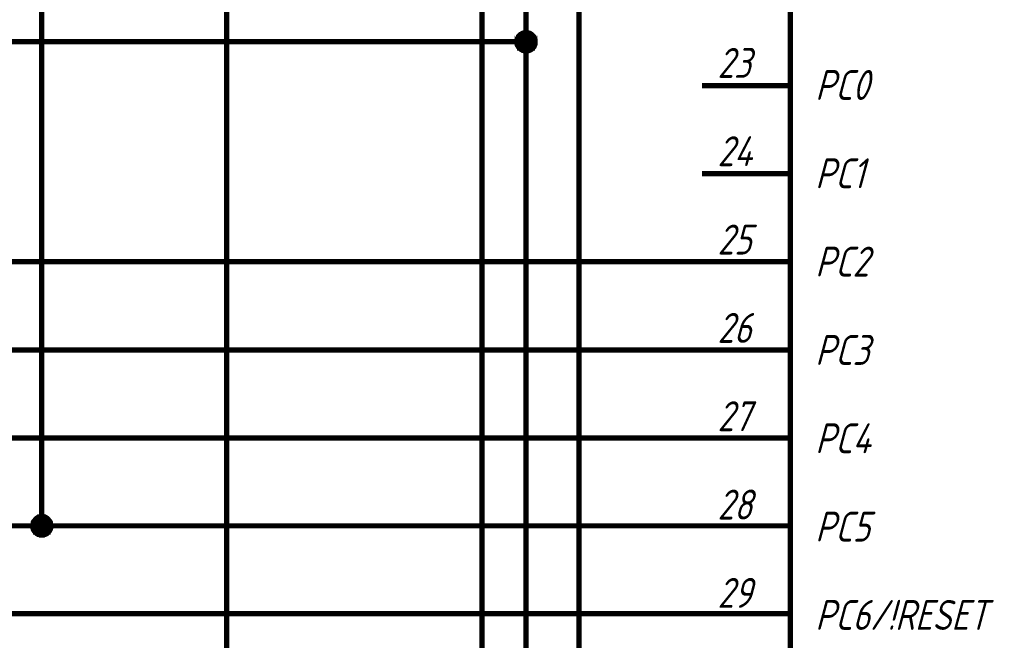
# Model space of a CAD drawing. Header units: millimetres. Extents: x 0 to 841, y 0 to 594.
# Drawn here: x 411.3 to 467.2, y 272.5 to 307.7 of the extents above; entities that cross this region are included whole.
import ezdxf

# ---------------------------------------------------------------- set-up
doc = ezdxf.new("R2010")
doc.units = ezdxf.units.MM
doc.layers.add('Sheet', color=255, linetype='Continuous')
doc.styles.get("Standard").update_dxf_attribs({"font": '', "oblique": 15})
doc.styles.get('Standard').set_extended_font_data('GOST type A')

msp = doc.modelspace()

# ---------------------------------------------------------------- linework, layer by layer
at = {"layer": 'Sheet', "color": 18, "true_color": 0x000000, "const_width": 0.3}
for points in [[(392.007, 513.971), (392.007, 513.971), (355.001, 513.971), (355.001, 278.992), (412.503, 278.992), (412.503, 278.992)], [(137.001, 473.968), (137.001, 353.981), (290.511, 353.981), (290.511, 373.983), (342.502, 373.983), (342.502, 273.997), (450.001, 273.997), (450.001, 273.997)], [(703.999, 397.971), (703.999, 397.971), (378.006, 397.971), (378.006, 288.981), (450.001, 288.981), (450.001, 288.981)], [(450.001, 293.999), (450.001, 293.999), (388.512, 293.999), (388.512, 382.987), (703.999, 382.987), (703.999, 382.987)], [(417.521, 343.991), (412.503, 343.991), (412.503, 278.992), (450.001, 278.992)], [(622.999, 341.483), (622.999, 341.483), (532.502, 341.483), (532.502, 333.979), (532.502, 333.979), (532.502, 249.001), (532.009, 249.001), (490.008, 249.001), (490.008, 261.499), (447.515, 261.499), (447.515, 269.002), (437.502, 269.002), (437.502, 308.983)], [(417.521, 338.974), (410.017, 338.974), (410.017, 283.987), (450.001, 283.987)], [(450.001, 323.99), (440.011, 323.99), (440.011, 306.497), (407.508, 306.497), (292.011, 306.497), (292.011, 320.496), (237.018, 320.496), (237.018, 320.496), (237.018, 283.987), (179.517, 283.987), (179.517, 314.493)], [(423.009, 192.49), (423.009, 202.502), (423.009, 321.481), (450.001, 321.481), (450.001, 318.995)], [(443.012, 202.502), (443.012, 202.502), (443.012, 313.978), (450.001, 313.978)], [(439.496, 306.497), (439.496, 306.519), (439.496, 306.542), (439.496, 306.564), (439.496, 306.586), (439.518, 306.609), (439.518, 306.631), (439.518, 306.676), (439.54, 306.676), (439.54, 306.698), (439.563, 306.721), (439.563, 306.743), (439.585, 306.766), (439.585, 306.788), (439.608, 306.81), (439.63, 306.833), (439.652, 306.855), (439.652, 306.855), (439.675, 306.878), (439.697, 306.9), (439.72, 306.9), (439.742, 306.922), (439.764, 306.922), (439.787, 306.945), (439.809, 306.945), (439.832, 306.967), (439.854, 306.967), (439.876, 306.967), (439.899, 306.99), (439.921, 306.99), (439.966, 306.99), (439.988, 306.99), (440.011, 306.99)], [(439.496, 306.497), (439.496, 306.519), (439.496, 306.542), (439.496, 306.564), (439.496, 306.586), (439.518, 306.609), (439.518, 306.631), (439.518, 306.676), (439.54, 306.676), (439.54, 306.698), (439.563, 306.721), (439.563, 306.743), (439.585, 306.766), (439.585, 306.788), (439.608, 306.81), (439.63, 306.833), (439.652, 306.855), (439.652, 306.855), (439.675, 306.878), (439.697, 306.9), (439.72, 306.9), (439.742, 306.922), (439.764, 306.922), (439.787, 306.945), (439.809, 306.945), (439.832, 306.967), (439.854, 306.967), (439.876, 306.967), (439.899, 306.99), (439.921, 306.99), (439.966, 306.99), (439.988, 306.99), (440.011, 306.99)], [(439.496, 306.497), (439.496, 306.519), (439.496, 306.542), (439.496, 306.564), (439.496, 306.586), (439.518, 306.609), (439.518, 306.631), (439.518, 306.676), (439.54, 306.676), (439.54, 306.698), (439.563, 306.721), (439.563, 306.743), (439.585, 306.766), (439.585, 306.788), (439.608, 306.81), (439.63, 306.833), (439.652, 306.855), (439.652, 306.855), (439.675, 306.878), (439.697, 306.9), (439.72, 306.9), (439.742, 306.922), (439.764, 306.922), (439.787, 306.945), (439.809, 306.945), (439.832, 306.967), (439.854, 306.967), (439.876, 306.967), (439.899, 306.99), (439.921, 306.99), (439.966, 306.99), (439.988, 306.99), (440.011, 306.99)], [(439.496, 306.497), (439.496, 306.519), (439.496, 306.542), (439.496, 306.564), (439.496, 306.586), (439.518, 306.609), (439.518, 306.631), (439.518, 306.676), (439.54, 306.676), (439.54, 306.698), (439.563, 306.721), (439.563, 306.743), (439.585, 306.766), (439.585, 306.788), (439.608, 306.81), (439.63, 306.833), (439.652, 306.855), (439.652, 306.855), (439.675, 306.878), (439.697, 306.9), (439.72, 306.9), (439.742, 306.922), (439.764, 306.922), (439.787, 306.945), (439.809, 306.945), (439.832, 306.967), (439.854, 306.967), (439.876, 306.967), (439.899, 306.99), (439.921, 306.99), (439.966, 306.99), (439.988, 306.99), (440.011, 306.99)], [(439.496, 306.497), (439.496, 306.519), (439.496, 306.542), (439.496, 306.564), (439.496, 306.586), (439.518, 306.609), (439.518, 306.631), (439.518, 306.676), (439.54, 306.676), (439.54, 306.698), (439.563, 306.721), (439.563, 306.743), (439.585, 306.766), (439.585, 306.788), (439.608, 306.81), (439.63, 306.833), (439.652, 306.855), (439.652, 306.855), (439.675, 306.878), (439.697, 306.9), (439.72, 306.9), (439.742, 306.922), (439.764, 306.922), (439.787, 306.945), (439.809, 306.945), (439.832, 306.967), (439.854, 306.967), (439.876, 306.967), (439.899, 306.99), (439.921, 306.99), (439.966, 306.99), (439.988, 306.99), (440.011, 306.99)], [(439.496, 306.497), (439.496, 306.519), (439.496, 306.542), (439.496, 306.564), (439.496, 306.586), (439.518, 306.609), (439.518, 306.631), (439.518, 306.676), (439.54, 306.676), (439.54, 306.698), (439.563, 306.721), (439.563, 306.743), (439.585, 306.766), (439.585, 306.788), (439.608, 306.81), (439.63, 306.833), (439.652, 306.855), (439.652, 306.855), (439.675, 306.878), (439.697, 306.9), (439.72, 306.9), (439.742, 306.922), (439.764, 306.922), (439.787, 306.945), (439.809, 306.945), (439.832, 306.967), (439.854, 306.967), (439.876, 306.967), (439.899, 306.99), (439.921, 306.99), (439.966, 306.99), (439.988, 306.99), (440.011, 306.99)], [(439.496, 306.497), (439.496, 306.519), (439.496, 306.542), (439.496, 306.564), (439.496, 306.586), (439.518, 306.609), (439.518, 306.631), (439.518, 306.676), (439.54, 306.676), (439.54, 306.698), (439.563, 306.721), (439.563, 306.743), (439.585, 306.766), (439.585, 306.788), (439.608, 306.81), (439.63, 306.833), (439.652, 306.855), (439.652, 306.855), (439.675, 306.878), (439.697, 306.9), (439.72, 306.9), (439.742, 306.922), (439.764, 306.922), (439.787, 306.945), (439.809, 306.945), (439.832, 306.967), (439.854, 306.967), (439.876, 306.967), (439.899, 306.99), (439.921, 306.99), (439.966, 306.99), (439.988, 306.99), (440.011, 306.99)], [(439.496, 306.497), (439.496, 306.519), (439.496, 306.542), (439.496, 306.564), (439.496, 306.586), (439.518, 306.609), (439.518, 306.631), (439.518, 306.676), (439.54, 306.676), (439.54, 306.698), (439.563, 306.721), (439.563, 306.743), (439.585, 306.766), (439.585, 306.788), (439.608, 306.81), (439.63, 306.833), (439.652, 306.855), (439.652, 306.855), (439.675, 306.878), (439.697, 306.9), (439.72, 306.9), (439.742, 306.922), (439.764, 306.922), (439.787, 306.945), (439.809, 306.945), (439.832, 306.967), (439.854, 306.967), (439.876, 306.967), (439.899, 306.99), (439.921, 306.99), (439.966, 306.99), (439.988, 306.99), (440.011, 306.99)], [(440.011, 306.99), (440.011, 306.99)], [(440.011, 306.99), (440.033, 306.99), (440.056, 306.99), (440.1, 306.99), (440.123, 306.99), (440.145, 306.967), (440.168, 306.967), (440.19, 306.967), (440.212, 306.945), (440.235, 306.945), (440.257, 306.922), (440.28, 306.922), (440.302, 306.9), (440.324, 306.9), (440.347, 306.878), (440.369, 306.855), (440.369, 306.855), (440.392, 306.833), (440.414, 306.81), (440.436, 306.788), (440.436, 306.766), (440.459, 306.743), (440.459, 306.721), (440.481, 306.698), (440.481, 306.676), (440.504, 306.676), (440.504, 306.631), (440.504, 306.609), (440.526, 306.586), (440.526, 306.564), (440.526, 306.542), (440.526, 306.519), (440.526, 306.497)], [(440.011, 306.99), (440.011, 306.99)], [(440.011, 306.99), (440.033, 306.99), (440.056, 306.99), (440.1, 306.99), (440.123, 306.99), (440.145, 306.967), (440.168, 306.967), (440.19, 306.967), (440.212, 306.945), (440.235, 306.945), (440.257, 306.922), (440.28, 306.922), (440.302, 306.9), (440.324, 306.9), (440.347, 306.878), (440.369, 306.855), (440.369, 306.855), (440.392, 306.833), (440.414, 306.81), (440.436, 306.788), (440.436, 306.766), (440.459, 306.743), (440.459, 306.721), (440.481, 306.698), (440.481, 306.676), (440.504, 306.676), (440.504, 306.631), (440.504, 306.609), (440.526, 306.586), (440.526, 306.564), (440.526, 306.542), (440.526, 306.519), (440.526, 306.497)], [(440.011, 306.99), (440.011, 306.99)], [(440.011, 306.99), (440.033, 306.99), (440.056, 306.99), (440.1, 306.99), (440.123, 306.99), (440.145, 306.967), (440.168, 306.967), (440.19, 306.967), (440.212, 306.945), (440.235, 306.945), (440.257, 306.922), (440.28, 306.922), (440.302, 306.9), (440.324, 306.9), (440.347, 306.878), (440.369, 306.855), (440.369, 306.855), (440.392, 306.833), (440.414, 306.81), (440.436, 306.788), (440.436, 306.766), (440.459, 306.743), (440.459, 306.721), (440.481, 306.698), (440.481, 306.676), (440.504, 306.676), (440.504, 306.631), (440.504, 306.609), (440.526, 306.586), (440.526, 306.564), (440.526, 306.542), (440.526, 306.519), (440.526, 306.497)], [(440.011, 306.99), (440.011, 306.99)], [(440.011, 306.99), (440.033, 306.99), (440.056, 306.99), (440.1, 306.99), (440.123, 306.99), (440.145, 306.967), (440.168, 306.967), (440.19, 306.967), (440.212, 306.945), (440.235, 306.945), (440.257, 306.922), (440.28, 306.922), (440.302, 306.9), (440.324, 306.9), (440.347, 306.878), (440.369, 306.855), (440.369, 306.855), (440.392, 306.833), (440.414, 306.81), (440.436, 306.788), (440.436, 306.766), (440.459, 306.743), (440.459, 306.721), (440.481, 306.698), (440.481, 306.676), (440.504, 306.676), (440.504, 306.631), (440.504, 306.609), (440.526, 306.586), (440.526, 306.564), (440.526, 306.542), (440.526, 306.519), (440.526, 306.497)], [(440.011, 306.99), (440.011, 306.99)], [(440.011, 306.99), (440.033, 306.99), (440.056, 306.99), (440.1, 306.99), (440.123, 306.99), (440.145, 306.967), (440.168, 306.967), (440.19, 306.967), (440.212, 306.945), (440.235, 306.945), (440.257, 306.922), (440.28, 306.922), (440.302, 306.9), (440.324, 306.9), (440.347, 306.878), (440.369, 306.855), (440.369, 306.855), (440.392, 306.833), (440.414, 306.81), (440.436, 306.788), (440.436, 306.766), (440.459, 306.743), (440.459, 306.721), (440.481, 306.698), (440.481, 306.676), (440.504, 306.676), (440.504, 306.631), (440.504, 306.609), (440.526, 306.586), (440.526, 306.564), (440.526, 306.542), (440.526, 306.519), (440.526, 306.497)], [(440.011, 306.99), (440.011, 306.99)], [(440.011, 306.99), (440.033, 306.99), (440.056, 306.99), (440.1, 306.99), (440.123, 306.99), (440.145, 306.967), (440.168, 306.967), (440.19, 306.967), (440.212, 306.945), (440.235, 306.945), (440.257, 306.922), (440.28, 306.922), (440.302, 306.9), (440.324, 306.9), (440.347, 306.878), (440.369, 306.855), (440.369, 306.855), (440.392, 306.833), (440.414, 306.81), (440.436, 306.788), (440.436, 306.766), (440.459, 306.743), (440.459, 306.721), (440.481, 306.698), (440.481, 306.676), (440.504, 306.676), (440.504, 306.631), (440.504, 306.609), (440.526, 306.586), (440.526, 306.564), (440.526, 306.542), (440.526, 306.519), (440.526, 306.497)], [(440.011, 306.99), (440.011, 306.99)], [(440.011, 306.99), (440.033, 306.99), (440.056, 306.99), (440.1, 306.99), (440.123, 306.99), (440.145, 306.967), (440.168, 306.967), (440.19, 306.967), (440.212, 306.945), (440.235, 306.945), (440.257, 306.922), (440.28, 306.922), (440.302, 306.9), (440.324, 306.9), (440.347, 306.878), (440.369, 306.855), (440.369, 306.855), (440.392, 306.833), (440.414, 306.81), (440.436, 306.788), (440.436, 306.766), (440.459, 306.743), (440.459, 306.721), (440.481, 306.698), (440.481, 306.676), (440.504, 306.676), (440.504, 306.631), (440.504, 306.609), (440.526, 306.586), (440.526, 306.564), (440.526, 306.542), (440.526, 306.519), (440.526, 306.497)], [(440.011, 306.99), (440.011, 306.99)], [(440.011, 306.99), (440.033, 306.99), (440.056, 306.99), (440.1, 306.99), (440.123, 306.99), (440.145, 306.967), (440.168, 306.967), (440.19, 306.967), (440.212, 306.945), (440.235, 306.945), (440.257, 306.922), (440.28, 306.922), (440.302, 306.9), (440.324, 306.9), (440.347, 306.878), (440.369, 306.855), (440.369, 306.855), (440.392, 306.833), (440.414, 306.81), (440.436, 306.788), (440.436, 306.766), (440.459, 306.743), (440.459, 306.721), (440.481, 306.698), (440.481, 306.676), (440.504, 306.676), (440.504, 306.631), (440.504, 306.609), (440.526, 306.586), (440.526, 306.564), (440.526, 306.542), (440.526, 306.519), (440.526, 306.497)], [(440.011, 305.982), (439.988, 305.982), (439.966, 305.982), (439.921, 305.982), (439.899, 305.982), (439.876, 306.004), (439.854, 306.004), (439.832, 306.004), (439.809, 306.026), (439.787, 306.026), (439.764, 306.049), (439.742, 306.049), (439.72, 306.071), (439.697, 306.071), (439.675, 306.094), (439.652, 306.116), (439.652, 306.138), (439.63, 306.138), (439.608, 306.161), (439.585, 306.183), (439.585, 306.206), (439.563, 306.228), (439.563, 306.25), (439.54, 306.273), (439.54, 306.295), (439.518, 306.318), (439.518, 306.34), (439.518, 306.362), (439.496, 306.385), (439.496, 306.407), (439.496, 306.452), (439.496, 306.474), (439.496, 306.497)], [(439.496, 306.497), (439.496, 306.497)], [(440.011, 305.982), (439.988, 305.982), (439.966, 305.982), (439.921, 305.982), (439.899, 305.982), (439.876, 306.004), (439.854, 306.004), (439.832, 306.004), (439.809, 306.026), (439.787, 306.026), (439.764, 306.049), (439.742, 306.049), (439.72, 306.071), (439.697, 306.071), (439.675, 306.094), (439.652, 306.116), (439.652, 306.138), (439.63, 306.138), (439.608, 306.161), (439.585, 306.183), (439.585, 306.206), (439.563, 306.228), (439.563, 306.25), (439.54, 306.273), (439.54, 306.295), (439.518, 306.318), (439.518, 306.34), (439.518, 306.362), (439.496, 306.385), (439.496, 306.407), (439.496, 306.452), (439.496, 306.474), (439.496, 306.497)], [(439.496, 306.497), (439.496, 306.497)], [(440.011, 305.982), (439.988, 305.982), (439.966, 305.982), (439.921, 305.982), (439.899, 305.982), (439.876, 306.004), (439.854, 306.004), (439.832, 306.004), (439.809, 306.026), (439.787, 306.026), (439.764, 306.049), (439.742, 306.049), (439.72, 306.071), (439.697, 306.071), (439.675, 306.094), (439.652, 306.116), (439.652, 306.138), (439.63, 306.138), (439.608, 306.161), (439.585, 306.183), (439.585, 306.206), (439.563, 306.228), (439.563, 306.25), (439.54, 306.273), (439.54, 306.295), (439.518, 306.318), (439.518, 306.34), (439.518, 306.362), (439.496, 306.385), (439.496, 306.407), (439.496, 306.452), (439.496, 306.474), (439.496, 306.497)], [(439.496, 306.497), (439.496, 306.497)], [(440.011, 305.982), (439.988, 305.982), (439.966, 305.982), (439.921, 305.982), (439.899, 305.982), (439.876, 306.004), (439.854, 306.004), (439.832, 306.004), (439.809, 306.026), (439.787, 306.026), (439.764, 306.049), (439.742, 306.049), (439.72, 306.071), (439.697, 306.071), (439.675, 306.094), (439.652, 306.116), (439.652, 306.138), (439.63, 306.138), (439.608, 306.161), (439.585, 306.183), (439.585, 306.206), (439.563, 306.228), (439.563, 306.25), (439.54, 306.273), (439.54, 306.295), (439.518, 306.318), (439.518, 306.34), (439.518, 306.362), (439.496, 306.385), (439.496, 306.407), (439.496, 306.452), (439.496, 306.474), (439.496, 306.497)], [(439.496, 306.497), (439.496, 306.497)], [(440.011, 305.982), (439.988, 305.982), (439.966, 305.982), (439.921, 305.982), (439.899, 305.982), (439.876, 306.004), (439.854, 306.004), (439.832, 306.004), (439.809, 306.026), (439.787, 306.026), (439.764, 306.049), (439.742, 306.049), (439.72, 306.071), (439.697, 306.071), (439.675, 306.094), (439.652, 306.116), (439.652, 306.138), (439.63, 306.138), (439.608, 306.161), (439.585, 306.183), (439.585, 306.206), (439.563, 306.228), (439.563, 306.25), (439.54, 306.273), (439.54, 306.295), (439.518, 306.318), (439.518, 306.34), (439.518, 306.362), (439.496, 306.385), (439.496, 306.407), (439.496, 306.452), (439.496, 306.474), (439.496, 306.497)], [(439.496, 306.497), (439.496, 306.497)], [(440.011, 305.982), (439.988, 305.982), (439.966, 305.982), (439.921, 305.982), (439.899, 305.982), (439.876, 306.004), (439.854, 306.004), (439.832, 306.004), (439.809, 306.026), (439.787, 306.026), (439.764, 306.049), (439.742, 306.049), (439.72, 306.071), (439.697, 306.071), (439.675, 306.094), (439.652, 306.116), (439.652, 306.138), (439.63, 306.138), (439.608, 306.161), (439.585, 306.183), (439.585, 306.206), (439.563, 306.228), (439.563, 306.25), (439.54, 306.273), (439.54, 306.295), (439.518, 306.318), (439.518, 306.34), (439.518, 306.362), (439.496, 306.385), (439.496, 306.407), (439.496, 306.452), (439.496, 306.474), (439.496, 306.497)], [(439.496, 306.497), (439.496, 306.497)], [(440.011, 305.982), (439.988, 305.982), (439.966, 305.982), (439.921, 305.982), (439.899, 305.982), (439.876, 306.004), (439.854, 306.004), (439.832, 306.004), (439.809, 306.026), (439.787, 306.026), (439.764, 306.049), (439.742, 306.049), (439.72, 306.071), (439.697, 306.071), (439.675, 306.094), (439.652, 306.116), (439.652, 306.138), (439.63, 306.138), (439.608, 306.161), (439.585, 306.183), (439.585, 306.206), (439.563, 306.228), (439.563, 306.25), (439.54, 306.273), (439.54, 306.295), (439.518, 306.318), (439.518, 306.34), (439.518, 306.362), (439.496, 306.385), (439.496, 306.407), (439.496, 306.452), (439.496, 306.474), (439.496, 306.497)], [(439.496, 306.497), (439.496, 306.497)], [(440.011, 305.982), (439.988, 305.982), (439.966, 305.982), (439.921, 305.982), (439.899, 305.982), (439.876, 306.004), (439.854, 306.004), (439.832, 306.004), (439.809, 306.026), (439.787, 306.026), (439.764, 306.049), (439.742, 306.049), (439.72, 306.071), (439.697, 306.071), (439.675, 306.094), (439.652, 306.116), (439.652, 306.138), (439.63, 306.138), (439.608, 306.161), (439.585, 306.183), (439.585, 306.206), (439.563, 306.228), (439.563, 306.25), (439.54, 306.273), (439.54, 306.295), (439.518, 306.318), (439.518, 306.34), (439.518, 306.362), (439.496, 306.385), (439.496, 306.407), (439.496, 306.452), (439.496, 306.474), (439.496, 306.497)], [(439.496, 306.497), (439.496, 306.497)], [(440.011, 306.497), (440.011, 271.488), (450.001, 271.488), (450.001, 263.985), (492.517, 263.985), (492.517, 251.487), (527.507, 251.487)], [(440.526, 306.497), (440.526, 306.474), (440.526, 306.452), (440.526, 306.407), (440.526, 306.385), (440.504, 306.362), (440.504, 306.34), (440.504, 306.318), (440.481, 306.295), (440.481, 306.273), (440.459, 306.25), (440.459, 306.228), (440.436, 306.206), (440.436, 306.183), (440.414, 306.161), (440.392, 306.138), (440.369, 306.138), (440.369, 306.116), (440.347, 306.094), (440.324, 306.071), (440.302, 306.071), (440.28, 306.049), (440.257, 306.049), (440.235, 306.026), (440.212, 306.026), (440.19, 306.004), (440.168, 306.004), (440.145, 306.004), (440.123, 305.982), (440.1, 305.982), (440.056, 305.982), (440.033, 305.982), (440.011, 305.982)], [(440.526, 306.497), (440.526, 306.474), (440.526, 306.452), (440.526, 306.407), (440.526, 306.385), (440.504, 306.362), (440.504, 306.34), (440.504, 306.318), (440.481, 306.295), (440.481, 306.273), (440.459, 306.25), (440.459, 306.228), (440.436, 306.206), (440.436, 306.183), (440.414, 306.161), (440.392, 306.138), (440.369, 306.138), (440.369, 306.116), (440.347, 306.094), (440.324, 306.071), (440.302, 306.071), (440.28, 306.049), (440.257, 306.049), (440.235, 306.026), (440.212, 306.026), (440.19, 306.004), (440.168, 306.004), (440.145, 306.004), (440.123, 305.982), (440.1, 305.982), (440.056, 305.982), (440.033, 305.982), (440.011, 305.982)], [(440.526, 306.497), (440.526, 306.474), (440.526, 306.452), (440.526, 306.407), (440.526, 306.385), (440.504, 306.362), (440.504, 306.34), (440.504, 306.318), (440.481, 306.295), (440.481, 306.273), (440.459, 306.25), (440.459, 306.228), (440.436, 306.206), (440.436, 306.183), (440.414, 306.161), (440.392, 306.138), (440.369, 306.138), (440.369, 306.116), (440.347, 306.094), (440.324, 306.071), (440.302, 306.071), (440.28, 306.049), (440.257, 306.049), (440.235, 306.026), (440.212, 306.026), (440.19, 306.004), (440.168, 306.004), (440.145, 306.004), (440.123, 305.982), (440.1, 305.982), (440.056, 305.982), (440.033, 305.982), (440.011, 305.982)], [(440.526, 306.497), (440.526, 306.474), (440.526, 306.452), (440.526, 306.407), (440.526, 306.385), (440.504, 306.362), (440.504, 306.34), (440.504, 306.318), (440.481, 306.295), (440.481, 306.273), (440.459, 306.25), (440.459, 306.228), (440.436, 306.206), (440.436, 306.183), (440.414, 306.161), (440.392, 306.138), (440.369, 306.138), (440.369, 306.116), (440.347, 306.094), (440.324, 306.071), (440.302, 306.071), (440.28, 306.049), (440.257, 306.049), (440.235, 306.026), (440.212, 306.026), (440.19, 306.004), (440.168, 306.004), (440.145, 306.004), (440.123, 305.982), (440.1, 305.982), (440.056, 305.982), (440.033, 305.982), (440.011, 305.982)], [(440.526, 306.497), (440.526, 306.474), (440.526, 306.452), (440.526, 306.407), (440.526, 306.385), (440.504, 306.362), (440.504, 306.34), (440.504, 306.318), (440.481, 306.295), (440.481, 306.273), (440.459, 306.25), (440.459, 306.228), (440.436, 306.206), (440.436, 306.183), (440.414, 306.161), (440.392, 306.138), (440.369, 306.138), (440.369, 306.116), (440.347, 306.094), (440.324, 306.071), (440.302, 306.071), (440.28, 306.049), (440.257, 306.049), (440.235, 306.026), (440.212, 306.026), (440.19, 306.004), (440.168, 306.004), (440.145, 306.004), (440.123, 305.982), (440.1, 305.982), (440.056, 305.982), (440.033, 305.982), (440.011, 305.982)], [(440.526, 306.497), (440.526, 306.474), (440.526, 306.452), (440.526, 306.407), (440.526, 306.385), (440.504, 306.362), (440.504, 306.34), (440.504, 306.318), (440.481, 306.295), (440.481, 306.273), (440.459, 306.25), (440.459, 306.228), (440.436, 306.206), (440.436, 306.183), (440.414, 306.161), (440.392, 306.138), (440.369, 306.138), (440.369, 306.116), (440.347, 306.094), (440.324, 306.071), (440.302, 306.071), (440.28, 306.049), (440.257, 306.049), (440.235, 306.026), (440.212, 306.026), (440.19, 306.004), (440.168, 306.004), (440.145, 306.004), (440.123, 305.982), (440.1, 305.982), (440.056, 305.982), (440.033, 305.982), (440.011, 305.982)], [(440.526, 306.497), (440.526, 306.474), (440.526, 306.452), (440.526, 306.407), (440.526, 306.385), (440.504, 306.362), (440.504, 306.34), (440.504, 306.318), (440.481, 306.295), (440.481, 306.273), (440.459, 306.25), (440.459, 306.228), (440.436, 306.206), (440.436, 306.183), (440.414, 306.161), (440.392, 306.138), (440.369, 306.138), (440.369, 306.116), (440.347, 306.094), (440.324, 306.071), (440.302, 306.071), (440.28, 306.049), (440.257, 306.049), (440.235, 306.026), (440.212, 306.026), (440.19, 306.004), (440.168, 306.004), (440.145, 306.004), (440.123, 305.982), (440.1, 305.982), (440.056, 305.982), (440.033, 305.982), (440.011, 305.982)], [(440.526, 306.497), (440.526, 306.474), (440.526, 306.452), (440.526, 306.407), (440.526, 306.385), (440.504, 306.362), (440.504, 306.34), (440.504, 306.318), (440.481, 306.295), (440.481, 306.273), (440.459, 306.25), (440.459, 306.228), (440.436, 306.206), (440.436, 306.183), (440.414, 306.161), (440.392, 306.138), (440.369, 306.138), (440.369, 306.116), (440.347, 306.094), (440.324, 306.071), (440.302, 306.071), (440.28, 306.049), (440.257, 306.049), (440.235, 306.026), (440.212, 306.026), (440.19, 306.004), (440.168, 306.004), (440.145, 306.004), (440.123, 305.982), (440.1, 305.982), (440.056, 305.982), (440.033, 305.982), (440.011, 305.982)], [(440.526, 306.497), (440.526, 306.497), (440.526, 306.497), (440.526, 306.497), (440.526, 306.497), (440.526, 306.497), (440.526, 306.497), (440.526, 306.497), (440.526, 306.497), (440.526, 306.497), (440.526, 306.497), (440.526, 306.497), (440.526, 306.497), (440.526, 306.497), (440.526, 306.497), (440.526, 306.497), (440.526, 306.497), (440.526, 306.497), (440.526, 306.497), (440.526, 306.497), (440.526, 306.497), (440.526, 306.497), (440.526, 306.497), (440.526, 306.497), (440.526, 306.497), (440.526, 306.497), (440.526, 306.497), (440.526, 306.497), (440.526, 306.497), (440.526, 306.497), (440.526, 306.497), (440.526, 306.497), (440.526, 306.497)], [(440.526, 306.497), (440.526, 306.497)], [(440.526, 306.497), (440.526, 306.497), (440.526, 306.497), (440.526, 306.497), (440.526, 306.497), (440.526, 306.497), (440.526, 306.497), (440.526, 306.497), (440.526, 306.497), (440.526, 306.497), (440.526, 306.497), (440.526, 306.497), (440.526, 306.497), (440.526, 306.497), (440.526, 306.497), (440.526, 306.497), (440.526, 306.497), (440.526, 306.497), (440.526, 306.497), (440.526, 306.497), (440.526, 306.497), (440.526, 306.497), (440.526, 306.497), (440.526, 306.497), (440.526, 306.497), (440.526, 306.497), (440.526, 306.497), (440.526, 306.497), (440.526, 306.497), (440.526, 306.497), (440.526, 306.497), (440.526, 306.497), (440.526, 306.497)], [(440.526, 306.497), (440.526, 306.497)], [(440.526, 306.497), (440.526, 306.497), (440.526, 306.497), (440.526, 306.497), (440.526, 306.497), (440.526, 306.497), (440.526, 306.497), (440.526, 306.497), (440.526, 306.497), (440.526, 306.497), (440.526, 306.497), (440.526, 306.497), (440.526, 306.497), (440.526, 306.497), (440.526, 306.497), (440.526, 306.497), (440.526, 306.497), (440.526, 306.497), (440.526, 306.497), (440.526, 306.497), (440.526, 306.497), (440.526, 306.497), (440.526, 306.497), (440.526, 306.497), (440.526, 306.497), (440.526, 306.497), (440.526, 306.497), (440.526, 306.497), (440.526, 306.497), (440.526, 306.497), (440.526, 306.497), (440.526, 306.497), (440.526, 306.497)], [(440.526, 306.497), (440.526, 306.497)], [(440.526, 306.497), (440.526, 306.497), (440.526, 306.497), (440.526, 306.497), (440.526, 306.497), (440.526, 306.497), (440.526, 306.497), (440.526, 306.497), (440.526, 306.497), (440.526, 306.497), (440.526, 306.497), (440.526, 306.497), (440.526, 306.497), (440.526, 306.497), (440.526, 306.497), (440.526, 306.497), (440.526, 306.497), (440.526, 306.497), (440.526, 306.497), (440.526, 306.497), (440.526, 306.497), (440.526, 306.497), (440.526, 306.497), (440.526, 306.497), (440.526, 306.497), (440.526, 306.497), (440.526, 306.497), (440.526, 306.497), (440.526, 306.497), (440.526, 306.497), (440.526, 306.497), (440.526, 306.497), (440.526, 306.497)], [(440.526, 306.497), (440.526, 306.497)], [(440.526, 306.497), (440.526, 306.497), (440.526, 306.497), (440.526, 306.497), (440.526, 306.497), (440.526, 306.497), (440.526, 306.497), (440.526, 306.497), (440.526, 306.497), (440.526, 306.497), (440.526, 306.497), (440.526, 306.497), (440.526, 306.497), (440.526, 306.497), (440.526, 306.497), (440.526, 306.497), (440.526, 306.497), (440.526, 306.497), (440.526, 306.497), (440.526, 306.497), (440.526, 306.497), (440.526, 306.497), (440.526, 306.497), (440.526, 306.497), (440.526, 306.497), (440.526, 306.497), (440.526, 306.497), (440.526, 306.497), (440.526, 306.497), (440.526, 306.497), (440.526, 306.497), (440.526, 306.497), (440.526, 306.497)], [(440.526, 306.497), (440.526, 306.497)], [(440.526, 306.497), (440.526, 306.497), (440.526, 306.497), (440.526, 306.497), (440.526, 306.497), (440.526, 306.497), (440.526, 306.497), (440.526, 306.497), (440.526, 306.497), (440.526, 306.497), (440.526, 306.497), (440.526, 306.497), (440.526, 306.497), (440.526, 306.497), (440.526, 306.497), (440.526, 306.497), (440.526, 306.497), (440.526, 306.497), (440.526, 306.497), (440.526, 306.497), (440.526, 306.497), (440.526, 306.497), (440.526, 306.497), (440.526, 306.497), (440.526, 306.497), (440.526, 306.497), (440.526, 306.497), (440.526, 306.497), (440.526, 306.497), (440.526, 306.497), (440.526, 306.497), (440.526, 306.497), (440.526, 306.497)], [(440.526, 306.497), (440.526, 306.497)], [(440.526, 306.497), (440.526, 306.497), (440.526, 306.497), (440.526, 306.497), (440.526, 306.497), (440.526, 306.497), (440.526, 306.497), (440.526, 306.497), (440.526, 306.497), (440.526, 306.497), (440.526, 306.497), (440.526, 306.497), (440.526, 306.497), (440.526, 306.497), (440.526, 306.497), (440.526, 306.497), (440.526, 306.497), (440.526, 306.497), (440.526, 306.497), (440.526, 306.497), (440.526, 306.497), (440.526, 306.497), (440.526, 306.497), (440.526, 306.497), (440.526, 306.497), (440.526, 306.497), (440.526, 306.497), (440.526, 306.497), (440.526, 306.497), (440.526, 306.497), (440.526, 306.497), (440.526, 306.497), (440.526, 306.497)], [(440.526, 306.497), (440.526, 306.497)], [(440.526, 306.497), (440.526, 306.497), (440.526, 306.497), (440.526, 306.497), (440.526, 306.497), (440.526, 306.497), (440.526, 306.497), (440.526, 306.497), (440.526, 306.497), (440.526, 306.497), (440.526, 306.497), (440.526, 306.497), (440.526, 306.497), (440.526, 306.497), (440.526, 306.497), (440.526, 306.497), (440.526, 306.497), (440.526, 306.497), (440.526, 306.497), (440.526, 306.497), (440.526, 306.497), (440.526, 306.497), (440.526, 306.497), (440.526, 306.497), (440.526, 306.497), (440.526, 306.497), (440.526, 306.497), (440.526, 306.497), (440.526, 306.497), (440.526, 306.497), (440.526, 306.497), (440.526, 306.497), (440.526, 306.497)], [(440.526, 306.497), (440.526, 306.497)], [(455.019, 303.988), (450.001, 303.988)], [(455.019, 298.993), (450.001, 298.993)], [(455.019, 293.999), (450.001, 293.999)], [(455.019, 288.981), (450.001, 288.981)], [(455.019, 283.987), (450.001, 283.987)], [(412.01, 278.992), (412.01, 279.014), (412.01, 279.037), (412.01, 279.059), (412.01, 279.081), (412.033, 279.126), (412.033, 279.149), (412.033, 279.171), (412.055, 279.193), (412.055, 279.216), (412.077, 279.238), (412.077, 279.261), (412.1, 279.283), (412.1, 279.283), (412.122, 279.305), (412.145, 279.328), (412.167, 279.35), (412.167, 279.373), (412.189, 279.395), (412.212, 279.395), (412.234, 279.417), (412.257, 279.44), (412.279, 279.44), (412.301, 279.462), (412.301, 279.462), (412.324, 279.485), (412.369, 279.485), (412.391, 279.485), (412.413, 279.507), (412.436, 279.507), (412.458, 279.507), (412.481, 279.507), (412.503, 279.507)], [(412.01, 278.992), (412.01, 279.014), (412.01, 279.037), (412.01, 279.059), (412.01, 279.081), (412.033, 279.126), (412.033, 279.149), (412.033, 279.171), (412.055, 279.193), (412.055, 279.216), (412.077, 279.238), (412.077, 279.261), (412.1, 279.283), (412.1, 279.283), (412.122, 279.305), (412.145, 279.328), (412.167, 279.35), (412.167, 279.373), (412.189, 279.395), (412.212, 279.395), (412.234, 279.417), (412.257, 279.44), (412.279, 279.44), (412.301, 279.462), (412.301, 279.462), (412.324, 279.485), (412.369, 279.485), (412.391, 279.485), (412.413, 279.507), (412.436, 279.507), (412.458, 279.507), (412.481, 279.507), (412.503, 279.507)], [(412.01, 278.992), (412.01, 279.014), (412.01, 279.037), (412.01, 279.059), (412.01, 279.081), (412.033, 279.126), (412.033, 279.149), (412.033, 279.171), (412.055, 279.193), (412.055, 279.216), (412.077, 279.238), (412.077, 279.261), (412.1, 279.283), (412.1, 279.283), (412.122, 279.305), (412.145, 279.328), (412.167, 279.35), (412.167, 279.373), (412.189, 279.395), (412.212, 279.395), (412.234, 279.417), (412.257, 279.44), (412.279, 279.44), (412.301, 279.462), (412.301, 279.462), (412.324, 279.485), (412.369, 279.485), (412.391, 279.485), (412.413, 279.507), (412.436, 279.507), (412.458, 279.507), (412.481, 279.507), (412.503, 279.507)], [(412.01, 278.992), (412.01, 279.014), (412.01, 279.037), (412.01, 279.059), (412.01, 279.081), (412.033, 279.126), (412.033, 279.149), (412.033, 279.171), (412.055, 279.193), (412.055, 279.216), (412.077, 279.238), (412.077, 279.261), (412.1, 279.283), (412.1, 279.283), (412.122, 279.305), (412.145, 279.328), (412.167, 279.35), (412.167, 279.373), (412.189, 279.395), (412.212, 279.395), (412.234, 279.417), (412.257, 279.44), (412.279, 279.44), (412.301, 279.462), (412.301, 279.462), (412.324, 279.485), (412.369, 279.485), (412.391, 279.485), (412.413, 279.507), (412.436, 279.507), (412.458, 279.507), (412.481, 279.507), (412.503, 279.507)], [(412.01, 278.992), (412.01, 279.014), (412.01, 279.037), (412.01, 279.059), (412.01, 279.081), (412.033, 279.126), (412.033, 279.149), (412.033, 279.171), (412.055, 279.193), (412.055, 279.216), (412.077, 279.238), (412.077, 279.261), (412.1, 279.283), (412.1, 279.283), (412.122, 279.305), (412.145, 279.328), (412.167, 279.35), (412.167, 279.373), (412.189, 279.395), (412.212, 279.395), (412.234, 279.417), (412.257, 279.44), (412.279, 279.44), (412.301, 279.462), (412.301, 279.462), (412.324, 279.485), (412.369, 279.485), (412.391, 279.485), (412.413, 279.507), (412.436, 279.507), (412.458, 279.507), (412.481, 279.507), (412.503, 279.507)], [(412.01, 278.992), (412.01, 279.014), (412.01, 279.037), (412.01, 279.059), (412.01, 279.081), (412.033, 279.126), (412.033, 279.149), (412.033, 279.171), (412.055, 279.193), (412.055, 279.216), (412.077, 279.238), (412.077, 279.261), (412.1, 279.283), (412.1, 279.283), (412.122, 279.305), (412.145, 279.328), (412.167, 279.35), (412.167, 279.373), (412.189, 279.395), (412.212, 279.395), (412.234, 279.417), (412.257, 279.44), (412.279, 279.44), (412.301, 279.462), (412.301, 279.462), (412.324, 279.485), (412.369, 279.485), (412.391, 279.485), (412.413, 279.507), (412.436, 279.507), (412.458, 279.507), (412.481, 279.507), (412.503, 279.507)], [(412.01, 278.992), (412.01, 279.014), (412.01, 279.037), (412.01, 279.059), (412.01, 279.081), (412.033, 279.126), (412.033, 279.149), (412.033, 279.171), (412.055, 279.193), (412.055, 279.216), (412.077, 279.238), (412.077, 279.261), (412.1, 279.283), (412.1, 279.283), (412.122, 279.305), (412.145, 279.328), (412.167, 279.35), (412.167, 279.373), (412.189, 279.395), (412.212, 279.395), (412.234, 279.417), (412.257, 279.44), (412.279, 279.44), (412.301, 279.462), (412.301, 279.462), (412.324, 279.485), (412.369, 279.485), (412.391, 279.485), (412.413, 279.507), (412.436, 279.507), (412.458, 279.507), (412.481, 279.507), (412.503, 279.507)], [(412.01, 278.992), (412.01, 279.014), (412.01, 279.037), (412.01, 279.059), (412.01, 279.081), (412.033, 279.126), (412.033, 279.149), (412.033, 279.171), (412.055, 279.193), (412.055, 279.216), (412.077, 279.238), (412.077, 279.261), (412.1, 279.283), (412.1, 279.283), (412.122, 279.305), (412.145, 279.328), (412.167, 279.35), (412.167, 279.373), (412.189, 279.395), (412.212, 279.395), (412.234, 279.417), (412.257, 279.44), (412.279, 279.44), (412.301, 279.462), (412.301, 279.462), (412.324, 279.485), (412.369, 279.485), (412.391, 279.485), (412.413, 279.507), (412.436, 279.507), (412.458, 279.507), (412.481, 279.507), (412.503, 279.507)], [(412.503, 279.507), (412.503, 279.507)], [(412.503, 279.507), (412.525, 279.507), (412.548, 279.507), (412.593, 279.507), (412.615, 279.507), (412.637, 279.485), (412.66, 279.485), (412.682, 279.485), (412.705, 279.462), (412.727, 279.462), (412.749, 279.44), (412.772, 279.44), (412.794, 279.417), (412.817, 279.395), (412.839, 279.395), (412.861, 279.373), (412.861, 279.35), (412.884, 279.328), (412.906, 279.305), (412.929, 279.283), (412.929, 279.283), (412.951, 279.261), (412.951, 279.238), (412.973, 279.216), (412.973, 279.193), (412.996, 279.171), (412.996, 279.149), (412.996, 279.126), (413.018, 279.081), (413.018, 279.059), (413.018, 279.037), (413.018, 279.014), (413.018, 278.992)], [(412.503, 279.507), (412.503, 279.507)], [(412.503, 279.507), (412.525, 279.507), (412.548, 279.507), (412.593, 279.507), (412.615, 279.507), (412.637, 279.485), (412.66, 279.485), (412.682, 279.485), (412.705, 279.462), (412.727, 279.462), (412.749, 279.44), (412.772, 279.44), (412.794, 279.417), (412.817, 279.395), (412.839, 279.395), (412.861, 279.373), (412.861, 279.35), (412.884, 279.328), (412.906, 279.305), (412.929, 279.283), (412.929, 279.283), (412.951, 279.261), (412.951, 279.238), (412.973, 279.216), (412.973, 279.193), (412.996, 279.171), (412.996, 279.149), (412.996, 279.126), (413.018, 279.081), (413.018, 279.059), (413.018, 279.037), (413.018, 279.014), (413.018, 278.992)], [(412.503, 279.507), (412.503, 279.507)], [(412.503, 279.507), (412.525, 279.507), (412.548, 279.507), (412.593, 279.507), (412.615, 279.507), (412.637, 279.485), (412.66, 279.485), (412.682, 279.485), (412.705, 279.462), (412.727, 279.462), (412.749, 279.44), (412.772, 279.44), (412.794, 279.417), (412.817, 279.395), (412.839, 279.395), (412.861, 279.373), (412.861, 279.35), (412.884, 279.328), (412.906, 279.305), (412.929, 279.283), (412.929, 279.283), (412.951, 279.261), (412.951, 279.238), (412.973, 279.216), (412.973, 279.193), (412.996, 279.171), (412.996, 279.149), (412.996, 279.126), (413.018, 279.081), (413.018, 279.059), (413.018, 279.037), (413.018, 279.014), (413.018, 278.992)], [(412.503, 279.507), (412.503, 279.507)], [(412.503, 279.507), (412.525, 279.507), (412.548, 279.507), (412.593, 279.507), (412.615, 279.507), (412.637, 279.485), (412.66, 279.485), (412.682, 279.485), (412.705, 279.462), (412.727, 279.462), (412.749, 279.44), (412.772, 279.44), (412.794, 279.417), (412.817, 279.395), (412.839, 279.395), (412.861, 279.373), (412.861, 279.35), (412.884, 279.328), (412.906, 279.305), (412.929, 279.283), (412.929, 279.283), (412.951, 279.261), (412.951, 279.238), (412.973, 279.216), (412.973, 279.193), (412.996, 279.171), (412.996, 279.149), (412.996, 279.126), (413.018, 279.081), (413.018, 279.059), (413.018, 279.037), (413.018, 279.014), (413.018, 278.992)], [(412.503, 279.507), (412.503, 279.507)], [(412.503, 279.507), (412.525, 279.507), (412.548, 279.507), (412.593, 279.507), (412.615, 279.507), (412.637, 279.485), (412.66, 279.485), (412.682, 279.485), (412.705, 279.462), (412.727, 279.462), (412.749, 279.44), (412.772, 279.44), (412.794, 279.417), (412.817, 279.395), (412.839, 279.395), (412.861, 279.373), (412.861, 279.35), (412.884, 279.328), (412.906, 279.305), (412.929, 279.283), (412.929, 279.283), (412.951, 279.261), (412.951, 279.238), (412.973, 279.216), (412.973, 279.193), (412.996, 279.171), (412.996, 279.149), (412.996, 279.126), (413.018, 279.081), (413.018, 279.059), (413.018, 279.037), (413.018, 279.014), (413.018, 278.992)], [(412.503, 279.507), (412.503, 279.507)], [(412.503, 279.507), (412.525, 279.507), (412.548, 279.507), (412.593, 279.507), (412.615, 279.507), (412.637, 279.485), (412.66, 279.485), (412.682, 279.485), (412.705, 279.462), (412.727, 279.462), (412.749, 279.44), (412.772, 279.44), (412.794, 279.417), (412.817, 279.395), (412.839, 279.395), (412.861, 279.373), (412.861, 279.35), (412.884, 279.328), (412.906, 279.305), (412.929, 279.283), (412.929, 279.283), (412.951, 279.261), (412.951, 279.238), (412.973, 279.216), (412.973, 279.193), (412.996, 279.171), (412.996, 279.149), (412.996, 279.126), (413.018, 279.081), (413.018, 279.059), (413.018, 279.037), (413.018, 279.014), (413.018, 278.992)], [(412.503, 279.507), (412.503, 279.507)], [(412.503, 279.507), (412.525, 279.507), (412.548, 279.507), (412.593, 279.507), (412.615, 279.507), (412.637, 279.485), (412.66, 279.485), (412.682, 279.485), (412.705, 279.462), (412.727, 279.462), (412.749, 279.44), (412.772, 279.44), (412.794, 279.417), (412.817, 279.395), (412.839, 279.395), (412.861, 279.373), (412.861, 279.35), (412.884, 279.328), (412.906, 279.305), (412.929, 279.283), (412.929, 279.283), (412.951, 279.261), (412.951, 279.238), (412.973, 279.216), (412.973, 279.193), (412.996, 279.171), (412.996, 279.149), (412.996, 279.126), (413.018, 279.081), (413.018, 279.059), (413.018, 279.037), (413.018, 279.014), (413.018, 278.992)], [(412.503, 279.507), (412.503, 279.507)], [(412.503, 279.507), (412.525, 279.507), (412.548, 279.507), (412.593, 279.507), (412.615, 279.507), (412.637, 279.485), (412.66, 279.485), (412.682, 279.485), (412.705, 279.462), (412.727, 279.462), (412.749, 279.44), (412.772, 279.44), (412.794, 279.417), (412.817, 279.395), (412.839, 279.395), (412.861, 279.373), (412.861, 279.35), (412.884, 279.328), (412.906, 279.305), (412.929, 279.283), (412.929, 279.283), (412.951, 279.261), (412.951, 279.238), (412.973, 279.216), (412.973, 279.193), (412.996, 279.171), (412.996, 279.149), (412.996, 279.126), (413.018, 279.081), (413.018, 279.059), (413.018, 279.037), (413.018, 279.014), (413.018, 278.992)], [(412.503, 278.477), (412.481, 278.477), (412.458, 278.477), (412.436, 278.477), (412.413, 278.477), (412.391, 278.499), (412.369, 278.499), (412.324, 278.499), (412.301, 278.521), (412.301, 278.521), (412.279, 278.544), (412.257, 278.544), (412.234, 278.566), (412.212, 278.566), (412.189, 278.589), (412.167, 278.611), (412.167, 278.633), (412.145, 278.633), (412.122, 278.656), (412.1, 278.678), (412.1, 278.701), (412.077, 278.723), (412.077, 278.745), (412.055, 278.768), (412.055, 278.79), (412.033, 278.813), (412.033, 278.835), (412.033, 278.857), (412.01, 278.88), (412.01, 278.902), (412.01, 278.947), (412.01, 278.969), (412.01, 278.992)], [(412.01, 278.992), (412.01, 278.992)], [(412.503, 278.477), (412.481, 278.477), (412.458, 278.477), (412.436, 278.477), (412.413, 278.477), (412.391, 278.499), (412.369, 278.499), (412.324, 278.499), (412.301, 278.521), (412.301, 278.521), (412.279, 278.544), (412.257, 278.544), (412.234, 278.566), (412.212, 278.566), (412.189, 278.589), (412.167, 278.611), (412.167, 278.633), (412.145, 278.633), (412.122, 278.656), (412.1, 278.678), (412.1, 278.701), (412.077, 278.723), (412.077, 278.745), (412.055, 278.768), (412.055, 278.79), (412.033, 278.813), (412.033, 278.835), (412.033, 278.857), (412.01, 278.88), (412.01, 278.902), (412.01, 278.947), (412.01, 278.969), (412.01, 278.992)], [(412.01, 278.992), (412.01, 278.992)], [(412.503, 278.477), (412.481, 278.477), (412.458, 278.477), (412.436, 278.477), (412.413, 278.477), (412.391, 278.499), (412.369, 278.499), (412.324, 278.499), (412.301, 278.521), (412.301, 278.521), (412.279, 278.544), (412.257, 278.544), (412.234, 278.566), (412.212, 278.566), (412.189, 278.589), (412.167, 278.611), (412.167, 278.633), (412.145, 278.633), (412.122, 278.656), (412.1, 278.678), (412.1, 278.701), (412.077, 278.723), (412.077, 278.745), (412.055, 278.768), (412.055, 278.79), (412.033, 278.813), (412.033, 278.835), (412.033, 278.857), (412.01, 278.88), (412.01, 278.902), (412.01, 278.947), (412.01, 278.969), (412.01, 278.992)], [(412.01, 278.992), (412.01, 278.992)], [(412.503, 278.477), (412.481, 278.477), (412.458, 278.477), (412.436, 278.477), (412.413, 278.477), (412.391, 278.499), (412.369, 278.499), (412.324, 278.499), (412.301, 278.521), (412.301, 278.521), (412.279, 278.544), (412.257, 278.544), (412.234, 278.566), (412.212, 278.566), (412.189, 278.589), (412.167, 278.611), (412.167, 278.633), (412.145, 278.633), (412.122, 278.656), (412.1, 278.678), (412.1, 278.701), (412.077, 278.723), (412.077, 278.745), (412.055, 278.768), (412.055, 278.79), (412.033, 278.813), (412.033, 278.835), (412.033, 278.857), (412.01, 278.88), (412.01, 278.902), (412.01, 278.947), (412.01, 278.969), (412.01, 278.992)], [(412.01, 278.992), (412.01, 278.992)], [(412.503, 278.477), (412.481, 278.477), (412.458, 278.477), (412.436, 278.477), (412.413, 278.477), (412.391, 278.499), (412.369, 278.499), (412.324, 278.499), (412.301, 278.521), (412.301, 278.521), (412.279, 278.544), (412.257, 278.544), (412.234, 278.566), (412.212, 278.566), (412.189, 278.589), (412.167, 278.611), (412.167, 278.633), (412.145, 278.633), (412.122, 278.656), (412.1, 278.678), (412.1, 278.701), (412.077, 278.723), (412.077, 278.745), (412.055, 278.768), (412.055, 278.79), (412.033, 278.813), (412.033, 278.835), (412.033, 278.857), (412.01, 278.88), (412.01, 278.902), (412.01, 278.947), (412.01, 278.969), (412.01, 278.992)], [(412.01, 278.992), (412.01, 278.992)], [(412.503, 278.477), (412.481, 278.477), (412.458, 278.477), (412.436, 278.477), (412.413, 278.477), (412.391, 278.499), (412.369, 278.499), (412.324, 278.499), (412.301, 278.521), (412.301, 278.521), (412.279, 278.544), (412.257, 278.544), (412.234, 278.566), (412.212, 278.566), (412.189, 278.589), (412.167, 278.611), (412.167, 278.633), (412.145, 278.633), (412.122, 278.656), (412.1, 278.678), (412.1, 278.701), (412.077, 278.723), (412.077, 278.745), (412.055, 278.768), (412.055, 278.79), (412.033, 278.813), (412.033, 278.835), (412.033, 278.857), (412.01, 278.88), (412.01, 278.902), (412.01, 278.947), (412.01, 278.969), (412.01, 278.992)], [(412.01, 278.992), (412.01, 278.992)], [(412.503, 278.477), (412.481, 278.477), (412.458, 278.477), (412.436, 278.477), (412.413, 278.477), (412.391, 278.499), (412.369, 278.499), (412.324, 278.499), (412.301, 278.521), (412.301, 278.521), (412.279, 278.544), (412.257, 278.544), (412.234, 278.566), (412.212, 278.566), (412.189, 278.589), (412.167, 278.611), (412.167, 278.633), (412.145, 278.633), (412.122, 278.656), (412.1, 278.678), (412.1, 278.701), (412.077, 278.723), (412.077, 278.745), (412.055, 278.768), (412.055, 278.79), (412.033, 278.813), (412.033, 278.835), (412.033, 278.857), (412.01, 278.88), (412.01, 278.902), (412.01, 278.947), (412.01, 278.969), (412.01, 278.992)], [(412.01, 278.992), (412.01, 278.992)], [(412.503, 278.477), (412.481, 278.477), (412.458, 278.477), (412.436, 278.477), (412.413, 278.477), (412.391, 278.499), (412.369, 278.499), (412.324, 278.499), (412.301, 278.521), (412.301, 278.521), (412.279, 278.544), (412.257, 278.544), (412.234, 278.566), (412.212, 278.566), (412.189, 278.589), (412.167, 278.611), (412.167, 278.633), (412.145, 278.633), (412.122, 278.656), (412.1, 278.678), (412.1, 278.701), (412.077, 278.723), (412.077, 278.745), (412.055, 278.768), (412.055, 278.79), (412.033, 278.813), (412.033, 278.835), (412.033, 278.857), (412.01, 278.88), (412.01, 278.902), (412.01, 278.947), (412.01, 278.969), (412.01, 278.992)], [(412.01, 278.992), (412.01, 278.992)], [(413.018, 278.992), (413.018, 278.969), (413.018, 278.947), (413.018, 278.902), (413.018, 278.88), (412.996, 278.857), (412.996, 278.835), (412.996, 278.813), (412.973, 278.79), (412.973, 278.768), (412.951, 278.745), (412.951, 278.723), (412.929, 278.701), (412.929, 278.678), (412.906, 278.656), (412.884, 278.633), (412.861, 278.633), (412.861, 278.611), (412.839, 278.589), (412.817, 278.566), (412.794, 278.566), (412.772, 278.544), (412.749, 278.544), (412.727, 278.521), (412.705, 278.521), (412.682, 278.499), (412.66, 278.499), (412.637, 278.499), (412.615, 278.477), (412.593, 278.477), (412.548, 278.477), (412.525, 278.477), (412.503, 278.477)], [(413.018, 278.992), (413.018, 278.969), (413.018, 278.947), (413.018, 278.902), (413.018, 278.88), (412.996, 278.857), (412.996, 278.835), (412.996, 278.813), (412.973, 278.79), (412.973, 278.768), (412.951, 278.745), (412.951, 278.723), (412.929, 278.701), (412.929, 278.678), (412.906, 278.656), (412.884, 278.633), (412.861, 278.633), (412.861, 278.611), (412.839, 278.589), (412.817, 278.566), (412.794, 278.566), (412.772, 278.544), (412.749, 278.544), (412.727, 278.521), (412.705, 278.521), (412.682, 278.499), (412.66, 278.499), (412.637, 278.499), (412.615, 278.477), (412.593, 278.477), (412.548, 278.477), (412.525, 278.477), (412.503, 278.477)], [(413.018, 278.992), (413.018, 278.969), (413.018, 278.947), (413.018, 278.902), (413.018, 278.88), (412.996, 278.857), (412.996, 278.835), (412.996, 278.813), (412.973, 278.79), (412.973, 278.768), (412.951, 278.745), (412.951, 278.723), (412.929, 278.701), (412.929, 278.678), (412.906, 278.656), (412.884, 278.633), (412.861, 278.633), (412.861, 278.611), (412.839, 278.589), (412.817, 278.566), (412.794, 278.566), (412.772, 278.544), (412.749, 278.544), (412.727, 278.521), (412.705, 278.521), (412.682, 278.499), (412.66, 278.499), (412.637, 278.499), (412.615, 278.477), (412.593, 278.477), (412.548, 278.477), (412.525, 278.477), (412.503, 278.477)], [(413.018, 278.992), (413.018, 278.969), (413.018, 278.947), (413.018, 278.902), (413.018, 278.88), (412.996, 278.857), (412.996, 278.835), (412.996, 278.813), (412.973, 278.79), (412.973, 278.768), (412.951, 278.745), (412.951, 278.723), (412.929, 278.701), (412.929, 278.678), (412.906, 278.656), (412.884, 278.633), (412.861, 278.633), (412.861, 278.611), (412.839, 278.589), (412.817, 278.566), (412.794, 278.566), (412.772, 278.544), (412.749, 278.544), (412.727, 278.521), (412.705, 278.521), (412.682, 278.499), (412.66, 278.499), (412.637, 278.499), (412.615, 278.477), (412.593, 278.477), (412.548, 278.477), (412.525, 278.477), (412.503, 278.477)], [(413.018, 278.992), (413.018, 278.969), (413.018, 278.947), (413.018, 278.902), (413.018, 278.88), (412.996, 278.857), (412.996, 278.835), (412.996, 278.813), (412.973, 278.79), (412.973, 278.768), (412.951, 278.745), (412.951, 278.723), (412.929, 278.701), (412.929, 278.678), (412.906, 278.656), (412.884, 278.633), (412.861, 278.633), (412.861, 278.611), (412.839, 278.589), (412.817, 278.566), (412.794, 278.566), (412.772, 278.544), (412.749, 278.544), (412.727, 278.521), (412.705, 278.521), (412.682, 278.499), (412.66, 278.499), (412.637, 278.499), (412.615, 278.477), (412.593, 278.477), (412.548, 278.477), (412.525, 278.477), (412.503, 278.477)], [(413.018, 278.992), (413.018, 278.969), (413.018, 278.947), (413.018, 278.902), (413.018, 278.88), (412.996, 278.857), (412.996, 278.835), (412.996, 278.813), (412.973, 278.79), (412.973, 278.768), (412.951, 278.745), (412.951, 278.723), (412.929, 278.701), (412.929, 278.678), (412.906, 278.656), (412.884, 278.633), (412.861, 278.633), (412.861, 278.611), (412.839, 278.589), (412.817, 278.566), (412.794, 278.566), (412.772, 278.544), (412.749, 278.544), (412.727, 278.521), (412.705, 278.521), (412.682, 278.499), (412.66, 278.499), (412.637, 278.499), (412.615, 278.477), (412.593, 278.477), (412.548, 278.477), (412.525, 278.477), (412.503, 278.477)], [(413.018, 278.992), (413.018, 278.969), (413.018, 278.947), (413.018, 278.902), (413.018, 278.88), (412.996, 278.857), (412.996, 278.835), (412.996, 278.813), (412.973, 278.79), (412.973, 278.768), (412.951, 278.745), (412.951, 278.723), (412.929, 278.701), (412.929, 278.678), (412.906, 278.656), (412.884, 278.633), (412.861, 278.633), (412.861, 278.611), (412.839, 278.589), (412.817, 278.566), (412.794, 278.566), (412.772, 278.544), (412.749, 278.544), (412.727, 278.521), (412.705, 278.521), (412.682, 278.499), (412.66, 278.499), (412.637, 278.499), (412.615, 278.477), (412.593, 278.477), (412.548, 278.477), (412.525, 278.477), (412.503, 278.477)], [(413.018, 278.992), (413.018, 278.969), (413.018, 278.947), (413.018, 278.902), (413.018, 278.88), (412.996, 278.857), (412.996, 278.835), (412.996, 278.813), (412.973, 278.79), (412.973, 278.768), (412.951, 278.745), (412.951, 278.723), (412.929, 278.701), (412.929, 278.678), (412.906, 278.656), (412.884, 278.633), (412.861, 278.633), (412.861, 278.611), (412.839, 278.589), (412.817, 278.566), (412.794, 278.566), (412.772, 278.544), (412.749, 278.544), (412.727, 278.521), (412.705, 278.521), (412.682, 278.499), (412.66, 278.499), (412.637, 278.499), (412.615, 278.477), (412.593, 278.477), (412.548, 278.477), (412.525, 278.477), (412.503, 278.477)], [(413.018, 278.992), (413.018, 278.992), (413.018, 278.992), (413.018, 278.992), (413.018, 278.992), (413.018, 278.992), (413.018, 278.992), (413.018, 278.992), (413.018, 278.992), (413.018, 278.992), (413.018, 278.992), (413.018, 278.992), (413.018, 278.992), (413.018, 278.992), (413.018, 278.992), (413.018, 278.992), (413.018, 278.992), (413.018, 278.992), (413.018, 278.992), (413.018, 278.992), (413.018, 278.992), (413.018, 278.992), (413.018, 278.992), (413.018, 278.992), (413.018, 278.992), (413.018, 278.992), (413.018, 278.992), (413.018, 278.992), (413.018, 278.992), (413.018, 278.992), (413.018, 278.992), (413.018, 278.992), (413.018, 278.992)], [(413.018, 278.992), (413.018, 278.992)], [(413.018, 278.992), (413.018, 278.992), (413.018, 278.992), (413.018, 278.992), (413.018, 278.992), (413.018, 278.992), (413.018, 278.992), (413.018, 278.992), (413.018, 278.992), (413.018, 278.992), (413.018, 278.992), (413.018, 278.992), (413.018, 278.992), (413.018, 278.992), (413.018, 278.992), (413.018, 278.992), (413.018, 278.992), (413.018, 278.992), (413.018, 278.992), (413.018, 278.992), (413.018, 278.992), (413.018, 278.992), (413.018, 278.992), (413.018, 278.992), (413.018, 278.992), (413.018, 278.992), (413.018, 278.992), (413.018, 278.992), (413.018, 278.992), (413.018, 278.992), (413.018, 278.992), (413.018, 278.992), (413.018, 278.992)], [(413.018, 278.992), (413.018, 278.992)], [(413.018, 278.992), (413.018, 278.992), (413.018, 278.992), (413.018, 278.992), (413.018, 278.992), (413.018, 278.992), (413.018, 278.992), (413.018, 278.992), (413.018, 278.992), (413.018, 278.992), (413.018, 278.992), (413.018, 278.992), (413.018, 278.992), (413.018, 278.992), (413.018, 278.992), (413.018, 278.992), (413.018, 278.992), (413.018, 278.992), (413.018, 278.992), (413.018, 278.992), (413.018, 278.992), (413.018, 278.992), (413.018, 278.992), (413.018, 278.992), (413.018, 278.992), (413.018, 278.992), (413.018, 278.992), (413.018, 278.992), (413.018, 278.992), (413.018, 278.992), (413.018, 278.992), (413.018, 278.992), (413.018, 278.992)], [(413.018, 278.992), (413.018, 278.992)], [(413.018, 278.992), (413.018, 278.992), (413.018, 278.992), (413.018, 278.992), (413.018, 278.992), (413.018, 278.992), (413.018, 278.992), (413.018, 278.992), (413.018, 278.992), (413.018, 278.992), (413.018, 278.992), (413.018, 278.992), (413.018, 278.992), (413.018, 278.992), (413.018, 278.992), (413.018, 278.992), (413.018, 278.992), (413.018, 278.992), (413.018, 278.992), (413.018, 278.992), (413.018, 278.992), (413.018, 278.992), (413.018, 278.992), (413.018, 278.992), (413.018, 278.992), (413.018, 278.992), (413.018, 278.992), (413.018, 278.992), (413.018, 278.992), (413.018, 278.992), (413.018, 278.992), (413.018, 278.992), (413.018, 278.992)], [(413.018, 278.992), (413.018, 278.992)], [(413.018, 278.992), (413.018, 278.992), (413.018, 278.992), (413.018, 278.992), (413.018, 278.992), (413.018, 278.992), (413.018, 278.992), (413.018, 278.992), (413.018, 278.992), (413.018, 278.992), (413.018, 278.992), (413.018, 278.992), (413.018, 278.992), (413.018, 278.992), (413.018, 278.992), (413.018, 278.992), (413.018, 278.992), (413.018, 278.992), (413.018, 278.992), (413.018, 278.992), (413.018, 278.992), (413.018, 278.992), (413.018, 278.992), (413.018, 278.992), (413.018, 278.992), (413.018, 278.992), (413.018, 278.992), (413.018, 278.992), (413.018, 278.992), (413.018, 278.992), (413.018, 278.992), (413.018, 278.992), (413.018, 278.992)], [(413.018, 278.992), (413.018, 278.992)], [(413.018, 278.992), (413.018, 278.992), (413.018, 278.992), (413.018, 278.992), (413.018, 278.992), (413.018, 278.992), (413.018, 278.992), (413.018, 278.992), (413.018, 278.992), (413.018, 278.992), (413.018, 278.992), (413.018, 278.992), (413.018, 278.992), (413.018, 278.992), (413.018, 278.992), (413.018, 278.992), (413.018, 278.992), (413.018, 278.992), (413.018, 278.992), (413.018, 278.992), (413.018, 278.992), (413.018, 278.992), (413.018, 278.992), (413.018, 278.992), (413.018, 278.992), (413.018, 278.992), (413.018, 278.992), (413.018, 278.992), (413.018, 278.992), (413.018, 278.992), (413.018, 278.992), (413.018, 278.992), (413.018, 278.992)], [(413.018, 278.992), (413.018, 278.992)], [(413.018, 278.992), (413.018, 278.992), (413.018, 278.992), (413.018, 278.992), (413.018, 278.992), (413.018, 278.992), (413.018, 278.992), (413.018, 278.992), (413.018, 278.992), (413.018, 278.992), (413.018, 278.992), (413.018, 278.992), (413.018, 278.992), (413.018, 278.992), (413.018, 278.992), (413.018, 278.992), (413.018, 278.992), (413.018, 278.992), (413.018, 278.992), (413.018, 278.992), (413.018, 278.992), (413.018, 278.992), (413.018, 278.992), (413.018, 278.992), (413.018, 278.992), (413.018, 278.992), (413.018, 278.992), (413.018, 278.992), (413.018, 278.992), (413.018, 278.992), (413.018, 278.992), (413.018, 278.992), (413.018, 278.992)], [(413.018, 278.992), (413.018, 278.992)], [(413.018, 278.992), (413.018, 278.992), (413.018, 278.992), (413.018, 278.992), (413.018, 278.992), (413.018, 278.992), (413.018, 278.992), (413.018, 278.992), (413.018, 278.992), (413.018, 278.992), (413.018, 278.992), (413.018, 278.992), (413.018, 278.992), (413.018, 278.992), (413.018, 278.992), (413.018, 278.992), (413.018, 278.992), (413.018, 278.992), (413.018, 278.992), (413.018, 278.992), (413.018, 278.992), (413.018, 278.992), (413.018, 278.992), (413.018, 278.992), (413.018, 278.992), (413.018, 278.992), (413.018, 278.992), (413.018, 278.992), (413.018, 278.992), (413.018, 278.992), (413.018, 278.992), (413.018, 278.992), (413.018, 278.992)], [(413.018, 278.992), (413.018, 278.992)], [(455.019, 278.992), (450.001, 278.992)], [(455.019, 273.997), (450.001, 273.997)]]:
    msp.add_lwpolyline(points, dxfattribs=at)
msp.add_lwpolyline([(455.019, 361.484), (492.517, 361.484), (492.517, 266.494), (455.019, 266.494), (455.019, 361.484)], close=True, dxfattribs=at)
at = {"layer": 'Sheet', "color": 18, "true_color": 0x000000, "const_width": 0.508}
for points in [[(439.746, 306.5, 1), (440.254, 306.5, 1)], [(412.246, 279, 1), (412.754, 279, 1)]]:
    msp.add_lwpolyline(points, format="xyb", close=True, dxfattribs=at)

# ---------------------------------------------------------------- texts
at = {"layer": 'Sheet', "color": 18, "true_color": 0x000000, "oblique": 15}
for s, p in [('23', (450.875, 304.436)), ('PC0', (456.43, 303.182)), ('24', (450.875, 299.419)), ('PC1', (456.43, 298.165)), ('25', (450.875, 294.402)), ('PC2', (456.43, 293.148)), ('26', (450.875, 289.385)), ('PC3', (456.43, 288.13)), ('27', (450.875, 284.367)), ('PC4', (456.43, 283.113)), ('28', (450.875, 279.35)), ('PC5', (456.43, 278.096)), ('29', (450.875, 274.333)), ('PC6/!RESET', (456.43, 273.079))]:
    msp.add_text(s, height=1.7, dxfattribs=at).set_placement(p)

doc.saveas('drawing.dxf')
